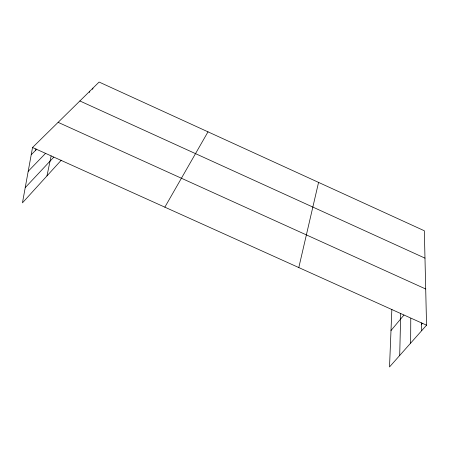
<?xml version="1.0" encoding="UTF-8"?>
<svg xmlns="http://www.w3.org/2000/svg" width="449" height="449" viewBox="0 0 449 449"><rect width="100%" height="100%" fill="white"/><g stroke="black" fill="none" stroke-linecap="round" stroke-linejoin="round"><path stroke-width="0.67" d="M410.644 343.126L410.773 318.386M399.705 355.462L400.704 313.621M391.859 309.282L389.519 366.951L426.55 325.183L424.339 230.769L99.111 82.049L32.536 147.491L22.45 202.853L61.266 160.186M35.707 150.241L35.954 148.933M46.971 175.896L51.13 155.932M298.798 267.57L318.566 182.401M89.463 92.545L89.778 91.226M92.634 89.418L92.949 88.105M164.85 207.163L207.999 131.843M390.995 330.548L403.948 315.046M421.622 324.251L422.492 323.258M25.223 187.643L53.768 157.161M28.197 171.299L45.332 153.586M31.217 154.725L36.683 149.27M32.536 147.491L426.55 325.183M58.123 122.341L425.703 288.999M79.871 100.963L424.979 258.141M421.605 322.865L421.718 330.632"/></g></svg>
